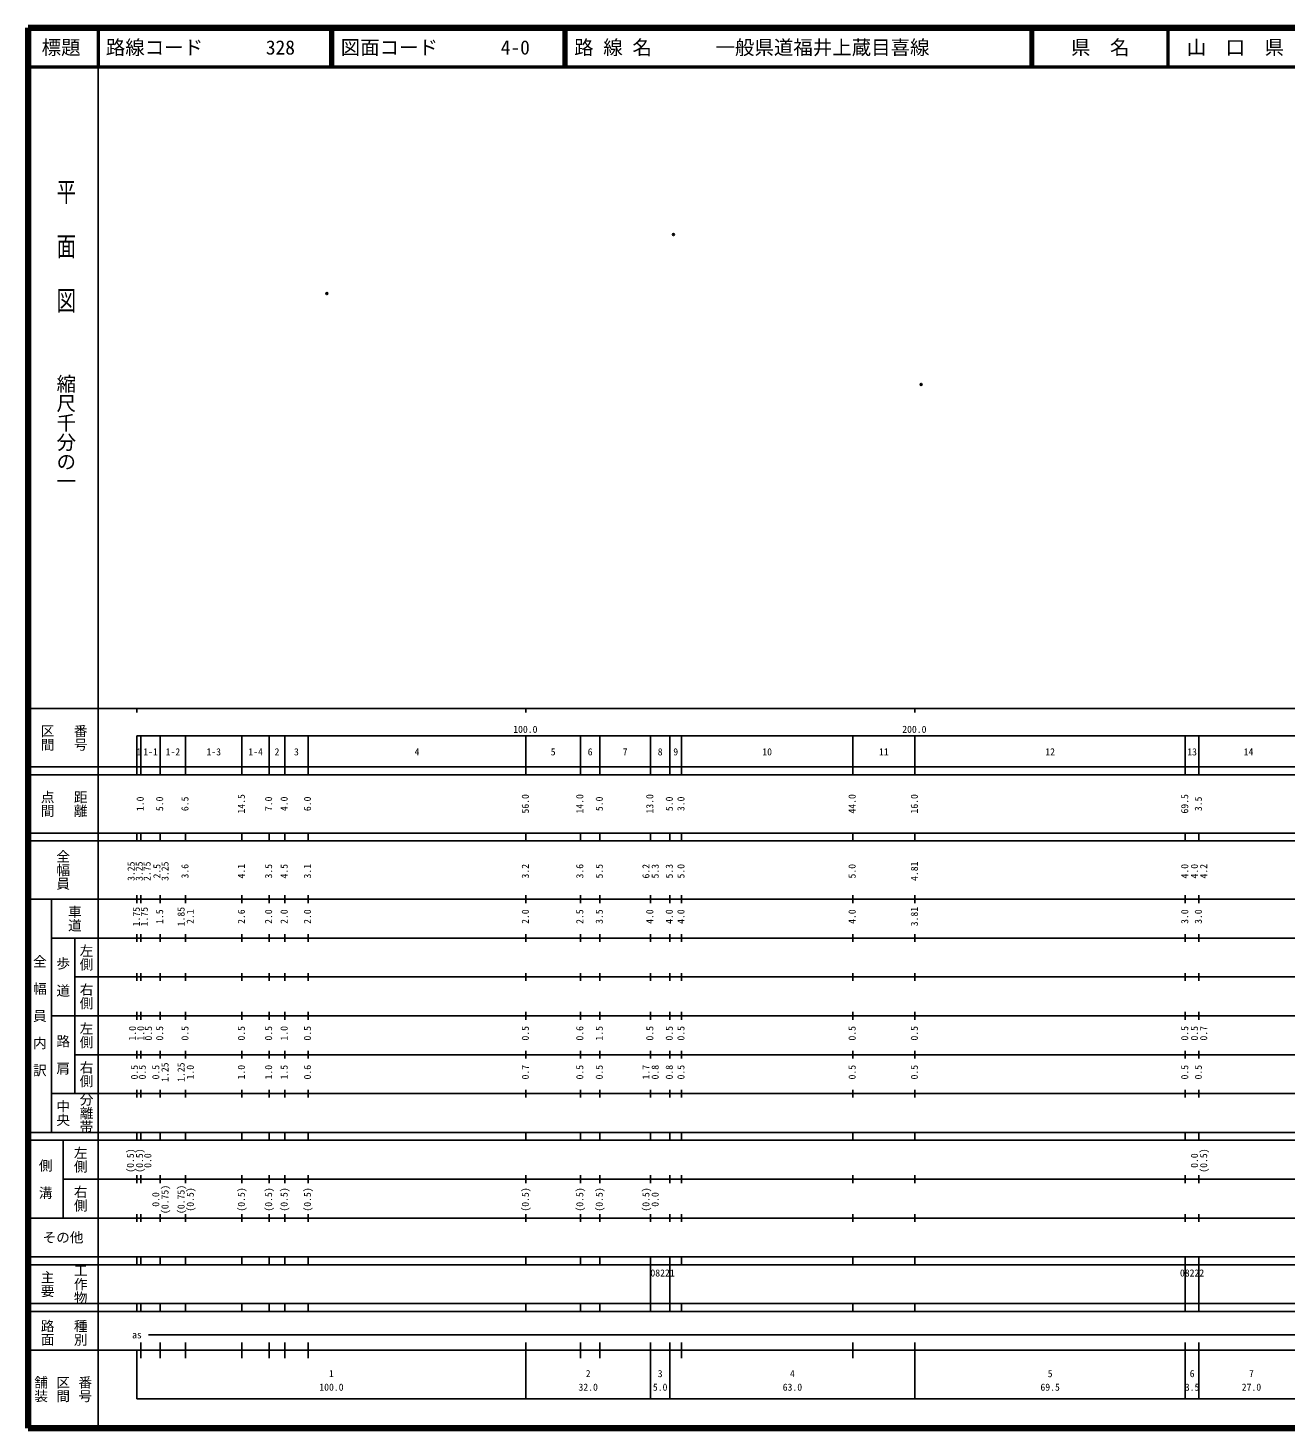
# Model space of a CAD drawing. Units: millimetres on the paper. Extents: x 40 to 680, y 20 to 380.
# Drawn here: x 40 to 363.4, y 20 to 380 of the extents above; entities that cross this region are included whole.
import ezdxf
from ezdxf.enums import TextEntityAlignment as Align

# ---------------------------------------------------------------- set-up
doc = ezdxf.new("R2010")
doc.units = ezdxf.units.MM
doc.header["$PDMODE"] = 32
doc.header["$PDSIZE"] = 0.5
doc.layers.add('M-OTRS', color=6, linetype='Continuous')
doc.layers.add('M-TTL-TXT', color=7, linetype='Continuous')
for name, color, linetype, lineweight in [('M-TTL', 2, 'Continuous', 140), ('M-TTL-BAND', 7, 'Continuous', 25), ('M-TTL-LINE', 7, 'Continuous', 50)]:
    doc.layers.add(name, color=color, linetype=linetype, lineweight=lineweight)
doc.styles.add('@ＭＳ ゴシック', font='')
doc.styles.add('ＭＳ ゴシック', font='')
doc.styles.get('@ＭＳ ゴシック').set_extended_font_data('@MS Gothic')
doc.styles.get('ＭＳ ゴシック').set_extended_font_data('MS Gothic')

msp = doc.modelspace()

# ---------------------------------------------------------------- linework, layer by layer
at = {"layer": 'M-OTRS'}
for p in [(205.921, 326.877), (116.841, 311.713), (269.568, 288.363)]:
    msp.add_point(p, dxfattribs=at)
at = {"layer": 'M-TTL'}
for p, q in [((40, 380), (40, 20)), ((680, 380), (40, 380)), ((40, 20), (680, 20))]:
    msp.add_line(p, q, dxfattribs=at)
at = {"layer": 'M-TTL-BAND'}
for p, q in [((58, 370), (58, 20)), ((40, 205), (579, 205)), ((68, 205), (68, 204)), ((168, 205), (168, 204)), ((268, 205), (268, 204)), ((68, 198), (579, 198)), ((68, 198), (68, 188)), ((69, 188), (69, 198)), ((74, 188), (74, 198)), ((80.5, 188), (80.5, 198)), ((95, 188), (95, 198)), ((102, 188), (102, 198)), ((106, 188), (106, 198)), ((112, 188), (112, 198)), ((168, 188), (168, 198)), ((182, 188), (182, 198)), ((187, 188), (187, 198)), ((200, 188), (200, 198)), ((205, 188), (205, 198)), ((208, 188), (208, 198)), ((252, 188), (252, 198)), ((268, 188), (268, 198)), ((337.5, 188), (337.5, 198)), ((341, 188), (341, 198)), ((40, 190), (579, 190)), ((40, 188), (579, 188)), ((40, 173), (579, 173)), ((68, 171), (68, 173)), ((69, 171), (69, 173)), ((74, 171), (74, 173)), ((80.5, 171), (80.5, 173)), ((95, 171), (95, 173)), ((102, 171), (102, 173)), ((106, 171), (106, 173)), ((112, 171), (112, 173)), ((168, 171), (168, 173)), ((182, 171), (182, 173)), ((187, 171), (187, 173)), ((200, 171), (200, 173)), ((205, 171), (205, 173)), ((208, 171), (208, 173)), ((252, 171), (252, 173)), ((268, 171), (268, 173)), ((337.5, 171), (337.5, 173)), ((341, 171), (341, 173)), ((40, 171), (579, 171)), ((40, 156), (579, 156)), ((46, 96), (46, 156)), ((68, 155), (68, 157)), ((69, 155), (69, 157)), ((74, 155), (74, 157)), ((80.5, 155), (80.5, 157)), ((95, 155), (95, 157)), ((102, 155), (102, 157)), ((106, 155), (106, 157)), ((112, 155), (112, 157)), ((168, 155), (168, 157)), ((182, 155), (182, 157)), ((187, 155), (187, 157)), ((200, 155), (200, 157)), ((205, 155), (205, 157)), ((208, 155), (208, 157)), ((252, 155), (252, 157)), ((268, 155), (268, 157)), ((337.5, 155), (337.5, 157)), ((341, 155), (341, 157)), ((46, 146), (579, 146)), ((52, 146), (52, 106)), ((68, 145), (68, 147)), ((69, 145), (69, 147)), ((74, 145), (74, 147)), ((80.5, 145), (80.5, 147)), ((95, 145), (95, 147)), ((102, 145), (102, 147)), ((106, 145), (106, 147)), ((112, 145), (112, 147)), ((168, 145), (168, 147)), ((182, 145), (182, 147)), ((187, 145), (187, 147)), ((200, 145), (200, 147)), ((205, 145), (205, 147)), ((208, 145), (208, 147)), ((252, 145), (252, 147)), ((268, 145), (268, 147)), ((337.5, 145), (337.5, 147)), ((341, 145), (341, 147)), ((68, 135), (68, 137)), ((69, 135), (69, 137)), ((74, 135), (74, 137)), ((80.5, 135), (80.5, 137)), ((95, 135), (95, 137)), ((102, 135), (102, 137)), ((106, 135), (106, 137)), ((112, 135), (112, 137)), ((168, 135), (168, 137)), ((182, 135), (182, 137)), ((187, 135), (187, 137)), ((200, 135), (200, 137)), ((205, 135), (205, 137)), ((208, 135), (208, 137)), ((252, 135), (252, 137)), ((268, 135), (268, 137)), ((337.5, 135), (337.5, 137)), ((341, 135), (341, 137)), ((52, 136), (579, 136)), ((46, 126), (579, 126)), ((68, 125), (68, 127)), ((69, 125), (69, 127)), ((74, 125), (74, 127)), ((80.5, 125), (80.5, 127)), ((95, 125), (95, 127)), ((102, 125), (102, 127)), ((106, 125), (106, 127)), ((112, 125), (112, 127)), ((168, 125), (168, 127)), ((182, 125), (182, 127)), ((187, 125), (187, 127)), ((200, 125), (200, 127)), ((205, 125), (205, 127)), ((208, 125), (208, 127)), ((252, 125), (252, 127)), ((268, 125), (268, 127)), ((337.5, 125), (337.5, 127)), ((341, 125), (341, 127)), ((52, 116), (579, 116)), ((68, 115), (68, 117)), ((69, 115), (69, 117)), ((74, 115), (74, 117)), ((80.5, 115), (80.5, 117)), ((95, 115), (95, 117)), ((102, 115), (102, 117)), ((106, 115), (106, 117)), ((112, 115), (112, 117)), ((168, 115), (168, 117)), ((182, 115), (182, 117)), ((187, 115), (187, 117)), ((200, 115), (200, 117)), ((205, 115), (205, 117)), ((208, 115), (208, 117)), ((252, 115), (252, 117)), ((268, 115), (268, 117)), ((337.5, 115), (337.5, 117)), ((341, 115), (341, 117)), ((46, 106), (579, 106)), ((68, 105), (68, 107)), ((69, 105), (69, 107)), ((74, 105), (74, 107)), ((80.5, 105), (80.5, 107)), ((95, 105), (95, 107)), ((102, 105), (102, 107)), ((106, 105), (106, 107)), ((112, 105), (112, 107)), ((168, 105), (168, 107)), ((182, 105), (182, 107)), ((187, 105), (187, 107)), ((200, 105), (200, 107)), ((205, 105), (205, 107)), ((208, 105), (208, 107)), ((252, 105), (252, 107)), ((268, 105), (268, 107)), ((337.5, 105), (337.5, 107)), ((341, 105), (341, 107)), ((40, 96), (579, 96)), ((40, 94), (579, 94)), ((49, 94), (49, 74)), ((68, 94), (68, 96)), ((69, 94), (69, 96)), ((74, 94), (74, 96)), ((80.5, 94), (80.5, 96)), ((95, 94), (95, 96)), ((102, 94), (102, 96)), ((106, 94), (106, 96)), ((112, 94), (112, 96)), ((168, 94), (168, 96)), ((182, 94), (182, 96)), ((187, 94), (187, 96)), ((200, 94), (200, 96)), ((205, 94), (205, 96)), ((208, 94), (208, 96)), ((252, 94), (252, 96)), ((268, 94), (268, 96)), ((337.5, 94), (337.5, 96)), ((341, 94), (341, 96)), ((49, 84), (579, 84)), ((68, 83), (68, 85)), ((69, 83), (69, 85)), ((74, 83), (74, 85)), ((80.5, 83), (80.5, 85)), ((95, 83), (95, 85)), ((102, 83), (102, 85)), ((106, 83), (106, 85)), ((112, 83), (112, 85)), ((168, 83), (168, 85)), ((182, 83), (182, 85)), ((187, 83), (187, 85)), ((200, 83), (200, 85)), ((205, 83), (205, 85)), ((208, 83), (208, 85)), ((252, 83), (252, 85)), ((268, 83), (268, 85)), ((337.5, 83), (337.5, 85)), ((341, 83), (341, 85)), ((40, 74), (579, 74)), ((68, 73), (68, 75)), ((69, 73), (69, 75)), ((74, 73), (74, 75)), ((80.5, 73), (80.5, 75)), ((95, 73), (95, 75)), ((102, 73), (102, 75)), ((106, 73), (106, 75)), ((112, 73), (112, 75)), ((168, 73), (168, 75)), ((182, 73), (182, 75)), ((187, 73), (187, 75)), ((200, 73), (200, 75)), ((205, 73), (205, 75)), ((208, 73), (208, 75)), ((252, 73), (252, 75)), ((268, 73), (268, 75)), ((337.5, 73), (337.5, 75)), ((341, 73), (341, 75)), ((40, 64), (579, 64)), ((40, 62), (579, 62)), ((68, 62), (68, 64)), ((69, 62), (69, 64)), ((74, 62), (74, 64)), ((80.5, 62), (80.5, 64)), ((95, 62), (95, 64)), ((102, 62), (102, 64)), ((106, 62), (106, 64)), ((112, 62), (112, 64)), ((168, 62), (168, 64)), ((182, 62), (182, 64)), ((187, 62), (187, 64)), ((200, 62), (200, 64)), ((200, 52), (200, 62)), ((205, 62), (205, 64)), ((205, 52), (205, 62)), ((208, 62), (208, 64)), ((252, 62), (252, 64)), ((268, 62), (268, 64)), ((337.5, 62), (337.5, 64)), ((337.5, 52), (337.5, 62)), ((341, 62), (341, 64)), ((341, 52), (341, 62)), ((40, 52), (579, 52)), ((68, 50), (68, 52)), ((69, 50), (69, 52)), ((74, 50), (74, 52)), ((80.5, 50), (80.5, 52)), ((95, 50), (95, 52)), ((102, 50), (102, 52)), ((106, 50), (106, 52)), ((112, 50), (112, 52)), ((168, 50), (168, 52)), ((182, 50), (182, 52)), ((187, 50), (187, 52)), ((200, 50), (200, 52)), ((205, 50), (205, 52)), ((208, 50), (208, 52)), ((252, 50), (252, 52)), ((268, 50), (268, 52)), ((337.5, 50), (337.5, 52)), ((341, 50), (341, 52)), ((40, 50), (579, 50)), ((71, 44), (561, 44)), ((40, 40), (579, 40)), ((68, 40), (68, 27.5)), ((69, 38), (69, 42)), ((74, 38), (74, 42)), ((80.5, 38), (80.5, 42)), ((95, 38), (95, 42)), ((102, 38), (102, 42)), ((106, 38), (106, 42)), ((112, 38), (112, 42)), ((168, 27.5), (168, 42)), ((182, 38), (182, 42)), ((187, 38), (187, 42)), ((200, 27.5), (200, 42)), ((205, 27.5), (205, 42)), ((208, 38), (208, 42)), ((252, 38), (252, 42)), ((268, 27.5), (268, 42)), ((337.5, 27.5), (337.5, 42)), ((341, 27.5), (341, 42)), ((68, 27.5), (579, 27.5))]:
    msp.add_line(p, q, dxfattribs=at)
at = {"layer": 'M-TTL-LINE'}
for p, q in [((58, 380), (58, 370)), ((117.75, 380), (117.75, 370)), ((118.25, 380), (118.25, 370)), ((177.75, 380), (177.75, 370)), ((178.25, 380), (178.25, 370)), ((297.75, 380), (297.75, 370)), ((298.25, 380), (298.25, 370)), ((333, 380), (333, 370)), ((40, 370), (680, 370))]:
    msp.add_line(p, q, dxfattribs=at)

# ---------------------------------------------------------------- texts
at = {"layer": 'M-TTL-BAND', "style": '@ＭＳ ゴシック', "width": 1.4}
msp.add_text('平  面  図', height=3.666, rotation=270, dxfattribs=at).set_placement((49.777, 306.475), align=Align.MIDDLE_RIGHT)
at = {"layer": 'M-TTL-BAND', "style": '@ＭＳ ゴシック'}
msp.add_text('縮尺千分の一', height=3.666, rotation=270, dxfattribs=at).set_placement((49.777, 261.03), align=Align.MIDDLE_RIGHT)
for s, p in [('区間', (45, 197.5)), ('番号', (53.5, 197.5)), ('点間', (45, 180.5)), ('距離', (53.5, 180.5)), ('全幅員', (49, 163.5)), ('車道', (52, 151)), ('左側', (55, 141)), ('全\u3000幅\u3000員\u3000内\u3000訳', (43, 126)), ('歩\u3000道', (49, 136)), ('右側', (55, 131)), ('左側', (55, 121)), ('路\u3000肩', (49, 116)), ('右側', (55, 111)), ('分離帯', (55, 101)), ('中央', (49, 101)), ('左側', (53.5, 89)), ('側\u3000溝', (44.5, 84)), ('右側', (53.5, 79)), ('工作物', (53.5, 57)), ('主要', (45, 57)), ('路面', (45, 44.5)), ('種別', (53.5, 44.5)), ('舗装', (43.333, 30)), ('区間', (49, 30)), ('番号', (54.667, 30))]:
    msp.add_text(s, height=2.566, rotation=270, dxfattribs=at).set_placement(p, align=Align.MIDDLE_CENTER)
at = {"layer": 'M-TTL-BAND', "style": 'ＭＳ ゴシック'}
for s, p in [('100.0', (167.844, 198.195)), ('200.0', (267.844, 198.195)), ('1', (68.5, 192.405)), ('1-1', (71.5, 192.405)), ('1-2', (77.25, 192.405)), ('1-3', (87.75, 192.405)), ('1-4', (98.5, 192.405)), ('2', (104, 192.405)), ('3', (109, 192.405)), ('4', (140, 192.405)), ('5', (175, 192.405)), ('6', (184.5, 192.405)), ('7', (193.5, 192.405)), ('8', (202.5, 192.405)), ('9', (206.5, 192.405)), ('10', (230, 192.405)), ('11', (260, 192.405)), ('12', (302.75, 192.405)), ('13', (339.25, 192.405)), ('14', (353.75, 192.405)), ('as', (68, 42.5)), ('1', (118, 32.523)), ('2', (184, 32.523)), ('3', (202.5, 32.523)), ('4', (236.5, 32.523)), ('5', (302.75, 32.523)), ('6', (339.25, 32.523)), ('7', (354.5, 32.523)), ('100.0', (118, 29.033)), ('32.0', (184, 29.033)), ('5.0', (202.5, 29.033)), ('63.0', (236.5, 29.033)), ('69.5', (302.75, 29.033)), ('3.5', (339.25, 29.033)), ('27.0', (354.5, 29.033))]:
    msp.add_text(s, height=1.833, dxfattribs=at).set_placement(p, align=Align.BOTTOM_CENTER)
for s, p in [('1.0', (70.297, 180.5)), ('5.0', (75.297, 180.5)), ('6.5', (81.797, 180.5)), ('14.5', (96.297, 180.5)), ('7.0', (103.297, 180.5)), ('4.0', (107.297, 180.5)), ('6.0', (113.297, 180.5)), ('56.0', (169.297, 180.5)), ('14.0', (183.297, 180.5)), ('5.0', (188.297, 180.5)), ('13.0', (201.297, 180.5)), ('5.0', (206.297, 180.5)), ('3.0', (209.297, 180.5)), ('44.0', (253.297, 180.5)), ('16.0', (269.297, 180.5)), ('69.5', (338.797, 180.5)), ('3.5', (342.297, 180.5)), ('3.25', (67.962, 163.174)), ('3.25', (70.032, 163.174)), ('2.75', (72.06, 163.174)), ('2.5', (74.587, 163.174)), ('3.25', (76.667, 163.174)), ('3.6', (81.797, 163.174)), ('4.1', (96.297, 163.174)), ('3.5', (103.297, 163.174)), ('4.5', (107.297, 163.174)), ('3.1', (113.297, 163.174)), ('3.2', (169.297, 163.174)), ('3.6', (183.297, 163.174)), ('5.5', (188.297, 163.174)), ('6.2', (200.297, 163.174)), ('5.3', (202.667, 163.174)), ('5.3', (206.297, 163.174)), ('5.0', (209.297, 163.174)), ('5.0', (253.297, 163.174)), ('4.81', (269.297, 163.174)), ('4.0', (338.797, 163.174)), ('4.0', (341.297, 163.174)), ('4.2', (343.667, 163.174)), ('1.75', (69.297, 151.5)), ('1.75', (71.341, 151.5)), ('1.5', (75.297, 151.5)), ('1.85', (80.797, 151.5)), ('2.1', (83.167, 151.5)), ('2.6', (96.297, 151.5)), ('2.0', (103.297, 151.5)), ('2.0', (107.297, 151.5)), ('2.0', (113.297, 151.5)), ('2.0', (169.297, 151.5)), ('2.5', (183.297, 151.5)), ('3.5', (188.297, 151.5)), ('4.0', (201.297, 151.5)), ('4.0', (206.297, 151.5)), ('4.0', (209.297, 151.5)), ('4.0', (253.297, 151.5)), ('3.81', (269.297, 151.5)), ('3.0', (338.797, 151.5)), ('3.0', (342.297, 151.5)), ('1.0', (68.298, 121.5)), ('1.0', (70.436, 121.5)), ('0.5', (72.419, 121.5)), ('0.5', (75.297, 121.5)), ('0.5', (81.797, 121.5)), ('0.5', (96.297, 121.5)), ('0.5', (103.297, 121.5)), ('1.0', (107.297, 121.5)), ('0.5', (113.297, 121.5)), ('0.5', (169.297, 121.5)), ('0.6', (183.297, 121.5)), ('1.5', (188.297, 121.5)), ('0.5', (201.297, 121.5)), ('0.5', (206.297, 121.5)), ('0.5', (209.297, 121.5)), ('0.5', (253.297, 121.5)), ('0.5', (269.297, 121.5)), ('0.5', (338.797, 121.5)), ('0.5', (341.297, 121.5)), ('0.7', (343.667, 121.5)), ('0.5', (68.802, 111.5)), ('0.5', (70.823, 111.5)), ('0.5', (74.297, 111.5)), ('1.25', (76.667, 111.5)), ('1.25', (80.797, 111.5)), ('1.0', (83.167, 111.5)), ('1.0', (96.297, 111.5)), ('1.0', (103.297, 111.5)), ('1.5', (107.297, 111.5)), ('0.6', (113.297, 111.5)), ('0.7', (169.297, 111.5)), ('0.5', (183.297, 111.5)), ('0.5', (188.297, 111.5)), ('1.7', (200.297, 111.5)), ('0.8', (202.667, 111.5)), ('0.8', (206.297, 111.5)), ('0.5', (209.297, 111.5)), ('0.5', (253.297, 111.5)), ('0.5', (269.297, 111.5)), ('0.5', (338.797, 111.5)), ('0.5', (342.297, 111.5)), ('(0.5)', (67.775, 88.764)), ('(0.5)', (70.118, 88.764)), ('0.0', (72.241, 88.764)), ('0.0', (341.297, 88.764)), ('(0.5)', (343.667, 88.764)), ('0.0', (74.297, 78.764)), ('(0.75)', (76.667, 78.764)), ('(0.75)', (80.797, 78.764)), ('(0.5)', (83.167, 78.764)), ('(0.5)', (96.297, 78.764)), ('(0.5)', (103.297, 78.764)), ('(0.5)', (107.297, 78.764)), ('(0.5)', (113.297, 78.764)), ('(0.5)', (169.297, 78.764)), ('(0.5)', (183.297, 78.764)), ('(0.5)', (188.297, 78.764)), ('(0.5)', (200.297, 78.764)), ('0.0', (202.667, 78.764))]:
    msp.add_text(s, height=1.833, rotation=90, dxfattribs=at).set_placement(p, align=Align.BOTTOM_CENTER)
msp.add_text('その他', height=2.566, dxfattribs=at).set_placement((49, 69), align=Align.MIDDLE_CENTER)
for s, p in [('08221', (200, 58.405)), ('08222', (336.116, 58.405))]:
    msp.add_text(s, height=1.833, dxfattribs=at).set_placement(p, align=Align.BOTTOM_LEFT)
at = {"layer": 'M-TTL-TXT', "style": 'ＭＳ ゴシック'}
for s, p in [('標題', (48.5, 375)), ('県\u3000名', (315.625, 375)), ('山\u3000口\u3000県', (350.375, 375))]:
    msp.add_text(s, height=3.666, dxfattribs=at).set_placement(p, align=Align.MIDDLE_CENTER)
for s, p in [('路線コード', (60, 375)), ('328', (101.142, 375)), ('図面コード', (120.38, 375)), ('4-0', (161.521, 375)), ('路 線 名', (180.38, 375)), ('一般県道福井上蔵目喜線', (216.734, 375))]:
    msp.add_text(s, height=3.666, dxfattribs=at).set_placement(p, align=Align.MIDDLE_LEFT)

doc.saveas('drawing.dxf')
